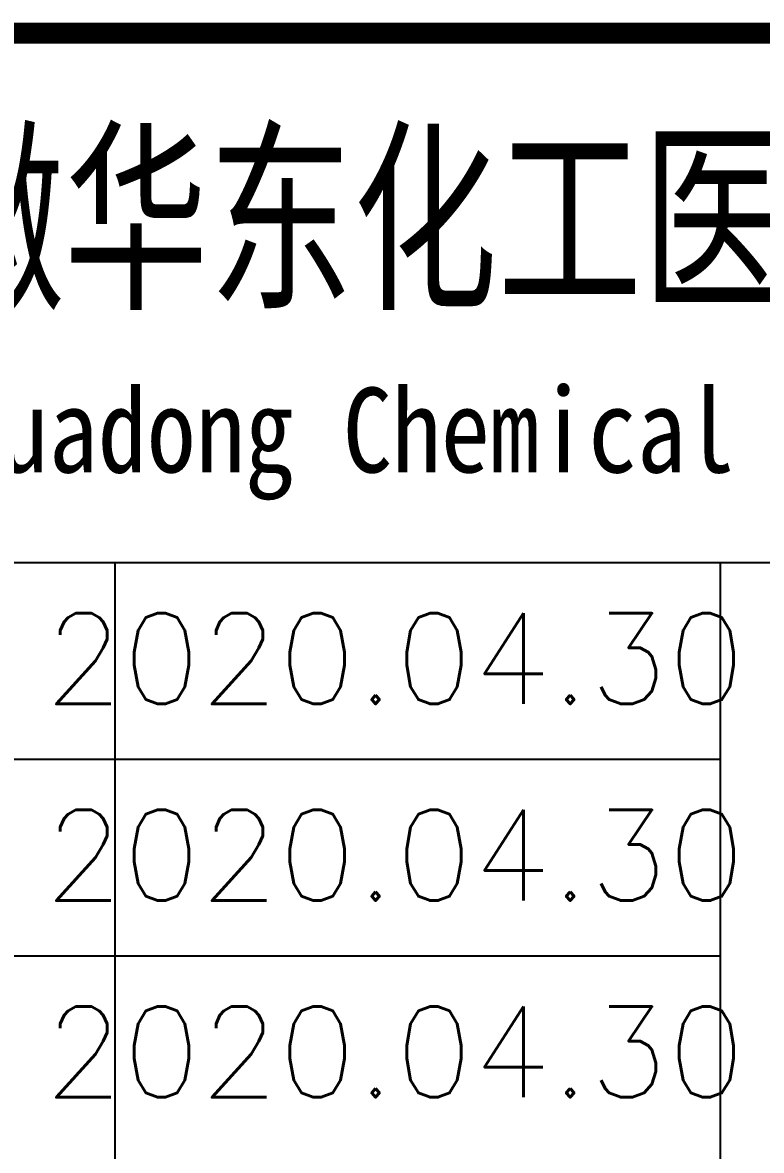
# Model space of a CAD drawing. Header units: millimetres. Extents: x 865974 to 875117, y 41124 to 44891.
# Drawn here: x 867603.93 to 867628.34, y 41156.68 to 41193.95 of the extents above; entities that cross this region are included whole.
import ezdxf
from ezdxf.enums import TextEntityAlignment as Align

# ---------------------------------------------------------------- set-up
doc = ezdxf.new("R2010")
doc.units = ezdxf.units.MM
doc.header["$LTSCALE"] = 1000
doc.header["$MEASUREMENT"] = 0
doc.styles.add('ECEC_TQ', font='txt_l.shx', dxfattribs={"bigfont": 'hztxt_l.shx'})
doc.styles.add('ECEC_TQ_S', font='')
doc.styles.get('ECEC_TQ_S').set_extended_font_data('SimSun')

msp = doc.modelspace()

# ---------------------------------------------------------------- linework, layer by layer
for p, q in [((867571.988, 41176.104), (867681.988, 41176.104)), ((867606.988, 41143.604), (867606.988, 41176.104)), ((867626.988, 41143.604), (867626.988, 41176.104)), ((867571.988, 41169.604), (867626.988, 41169.604)), ((867571.988, 41163.104), (867626.988, 41163.104))]:
    msp.add_line(p, q)
at = {"const_width": 0.7}
msp.add_lwpolyline([(867751.988, 41193.604), (867571.988, 41193.604)], dxfattribs=at)

# ---------------------------------------------------------------- texts
at = {"style": 'ECEC_TQ_S'}
for s, height, width, p in [('安徽华东化工医药工程有限责任公司', 5, 0.7, (867633.937, 41187.604)), ('Anhui Huadong Chemical & Medical Engineering Co.,Ltd', 2.8, 0.85, (867633.937, 41180.104))]:
    msp.add_text(s, height=height, dxfattribs=dict(at, width=width)).set_placement(p, align=Align.MIDDLE)
at = {"style": 'ECEC_TQ'}
for p in [(867616.232, 41172.932), (867616.232, 41166.432), (867616.232, 41159.932)]:
    msp.add_attdef('2020.04.30', text=' ', height=3, dxfattribs=at).set_placement(p, align=Align.MIDDLE)

doc.saveas('drawing.dxf')
